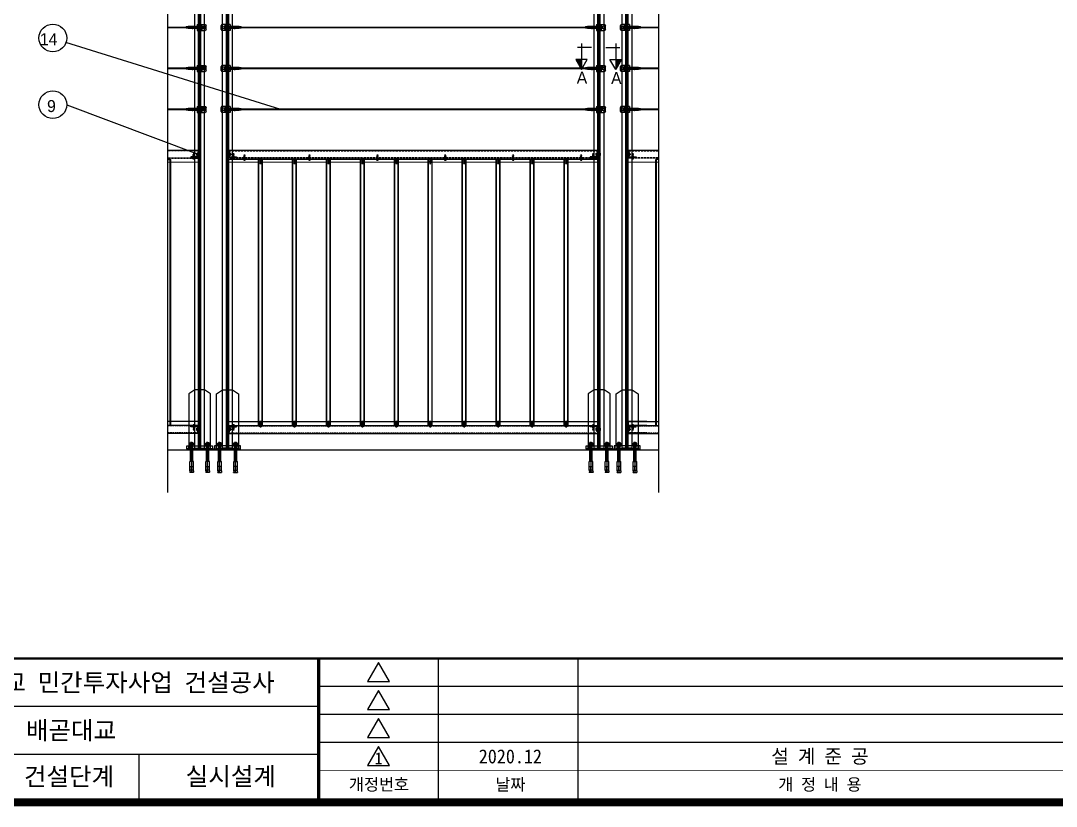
# Model space of a CAD drawing. Header units: millimetres. Extents: x 173610 to 224070, y -281283 to -269403.
# Drawn here: x 211858 to 217043, y -280903 to -276970 of the extents above; entities that cross this region are included whole.
import ezdxf
from ezdxf.enums import TextEntityAlignment as Align

# ---------------------------------------------------------------- set-up
doc = ezdxf.new("R2010")
doc.units = ezdxf.units.MM
doc.linetypes.add('CENTER', pattern=[50.8, 31.75, -6.35, 6.35, -6.35])
doc.linetypes.add('HIDDEN', pattern=[0.375, 0.25, -0.125])
for name, color, linetype in [('7', 7, 'Continuous'), ('_LEA', 2, 'Continuous'), ('A-DIM01', 1, 'Continuous'), ('CENTER', 1, 'CENTER'), ('CS-DIML', 1, 'Continuous'), ('CX-BORD', 3, 'Continuous'), ('CX-BORD-LIN1', 4, 'Continuous'), ('CX-BORD-LIN2', 3, 'Continuous'), ('CX-BORD-TEX1', 7, 'Continuous'), ('CX-BORD-TEX2', 6, 'Continuous'), ('CX-BORD-TEX3', 4, 'Continuous'), ('DIM', 1, 'Continuous'), ('TEXT', 3, 'Continuous'), ('TEXT02', 6, 'Continuous'), ('나사산', 1, 'Continuous'), ('은선', 2, 'HIDDEN'), ('중심선', 1, 'CENTER')]:
    doc.layers.add(name, color=color, linetype=linetype)
doc.styles.add('MLTMHTXT', font='Dotum_1.TTF')
doc.styles.add('TB_BTXT', font='H2GTRE_1.TTF')
doc.styles.add('TB_TEXT', font='')
doc.styles.add('돋움', font='Dotum_1.TTF')
doc.styles.get('TB_TEXT').set_extended_font_data('DotumChe')

# ---------------------------------------------------------------- blocks, each defined once
blk = doc.blocks.new('asdfasfd')
at = {"color": 2, "lineweight": 30}
for centre, radius, start, end in [((72768.5, -70222.3), 0.946, 351.8288, 188.1712), ((72771.2, -70223.4), 2.04, 28.0725, 151.9275), ((72774, -70222.3), 0.946, 351.8288, 188.1712)]:
    blk.add_arc(centre, radius, start, end, dxfattribs=at)
at = {"layer": '7', "color": 2, "lineweight": 30}
for p, q in [((72767, -70224.2), (72775.5, -70224.2)), ((72767, -70224.2), (72767, -70225)), ((72767, -70225), (72775.5, -70225)), ((72767.6, -70222.4), (72767.6, -70224.2)), ((72768.2, -70226.7), (72774.2, -70225.3)), ((72768.2, -70226.9), (72774.2, -70225.5)), ((72768.2, -70226.7), (72769.2, -70226.1)), ((72768.2, -70226.7), (72768.2, -70226.9)), ((72768.2, -70226.9), (72769.2, -70227.5)), ((72768.2, -70229.5), (72774.2, -70228.1)), ((72768.2, -70229.7), (72774.2, -70228.3)), ((72768.2, -70229.5), (72769.2, -70228.9)), ((72768.2, -70229.5), (72768.2, -70229.7)), ((72768.2, -70229.7), (72769.2, -70230.3)), ((72768.2, -70232.3), (72774.2, -70230.9)), ((72768.2, -70232.5), (72774.2, -70231.1)), ((72768.2, -70232.3), (72769.2, -70231.7)), ((72768.2, -70232.3), (72768.2, -70232.5)), ((72768.2, -70232.5), (72769.2, -70233.1)), ((72768.2, -70235.1), (72774.2, -70233.8)), ((72768.2, -70235.1), (72774.2, -70233.8)), ((72768.2, -70235.3), (72774.2, -70233.9)), ((72768.2, -70235.3), (72774.2, -70233.9)), ((72768.2, -70235.1), (72769.2, -70234.5)), ((72768.2, -70235.1), (72768.2, -70235.3)), ((72768.2, -70235.1), (72768.2, -70235.3)), ((72768.2, -70235.3), (72769.2, -70235.9)), ((72768.2, -70238), (72774.2, -70236.6)), ((72768.2, -70238.1), (72774.2, -70236.8)), ((72768.2, -70238), (72769.2, -70237.4)), ((72768.2, -70238), (72768.2, -70238.1)), ((72768.2, -70238.1), (72769.2, -70238.7)), ((72768.2, -70238.1), (72769.2, -70238.7)), ((72768.2, -70240.8), (72774.2, -70239.4)), ((72768.2, -70240.8), (72774.2, -70239.4)), ((72768.2, -70241), (72774.2, -70239.6)), ((72768.2, -70241), (72774.2, -70239.6)), ((72768.2, -70240.8), (72769.2, -70240.2)), ((72768.2, -70240.8), (72769.2, -70240.2)), ((72768.2, -70240.8), (72768.2, -70241)), ((72768.2, -70240.8), (72768.2, -70241)), ((72768.2, -70241), (72769.2, -70241.5)), ((72768.2, -70243.6), (72774.2, -70242.2)), ((72768.2, -70243.8), (72774.2, -70242.4)), ((72768.2, -70243.6), (72769.2, -70243)), ((72768.2, -70243.6), (72768.2, -70243.8)), ((72768.2, -70243.8), (72769.8, -70244.7)), ((72768.5, -70221.4), (72774, -70221.4)), ((72769.2, -70225), (72769.2, -70226.1)), ((72769.2, -70227.5), (72769.2, -70227.8)), ((72769.2, -70227.5), (72769.2, -70227.8)), ((72769.2, -70227.8), (72769.2, -70228.9)), ((72769.2, -70230.3), (72769.2, -70230.6)), ((72769.2, -70230.3), (72769.2, -70230.6)), ((72769.2, -70230.6), (72769.2, -70231.7)), ((72769.2, -70233.1), (72769.2, -70233.4)), ((72769.2, -70233.1), (72769.2, -70233.4)), ((72769.2, -70233.4), (72769.2, -70234.5)), ((72769.2, -70235.9), (72769.2, -70236.3)), ((72769.2, -70235.9), (72769.2, -70236.3)), ((72769.2, -70236.3), (72769.2, -70237.4)), ((72769.2, -70238.7), (72769.2, -70239.1)), ((72769.2, -70238.7), (72769.2, -70239.1)), ((72769.2, -70238.7), (72769.2, -70239.1)), ((72769.2, -70238.7), (72769.2, -70239.1)), ((72769.2, -70239.1), (72769.2, -70240.2)), ((72769.2, -70239.1), (72769.2, -70240.2)), ((72769.2, -70239.5), (72769.2, -70240.2)), ((72769.2, -70241.5), (72769.2, -70241.9)), ((72769.2, -70241.5), (72769.2, -70241.9)), ((72769.2, -70241.9), (72769.2, -70243)), ((72769.2, -70242.3), (72769.2, -70243)), ((72769.4, -70222.4), (72769.4, -70224.2)), ((72771.2, -70250.5), (72769.8, -70244.7)), ((72771.2, -70250.5), (72773.2, -70243.1)), ((72773, -70222.4), (72773, -70224.2)), ((72774.2, -70225.5), (72773.2, -70226.1)), ((72773.2, -70226.1), (72773.2, -70226.8)), ((72773.2, -70226.8), (72773.2, -70227.5)), ((72774.2, -70228.1), (72773.2, -70227.5)), ((72774.2, -70228.3), (72773.2, -70228.9)), ((72773.2, -70228.9), (72773.2, -70229.6)), ((72773.2, -70229.6), (72773.2, -70230.4)), ((72774.2, -70230.9), (72773.2, -70230.4)), ((72774.2, -70231.1), (72773.2, -70231.7)), ((72773.2, -70231.7), (72773.2, -70232.4)), ((72773.2, -70232.4), (72773.2, -70233.2)), ((72774.2, -70233.8), (72773.2, -70233.2)), ((72774.2, -70233.9), (72773.2, -70234.5)), ((72773.2, -70234.5), (72773.2, -70234.6)), ((72773.2, -70234.5), (72773.2, -70235.3)), ((72773.2, -70235.3), (72773.2, -70236)), ((72774.2, -70236.6), (72773.2, -70236)), ((72774.2, -70236.8), (72773.2, -70237.3)), ((72774.2, -70236.8), (72773.2, -70237.3)), ((72773.2, -70237.3), (72773.2, -70238.1)), ((72773.2, -70237.3), (72773.2, -70237.4)), ((72773.2, -70237.3), (72773.2, -70238.1)), ((72773.2, -70238.1), (72773.2, -70238.8)), ((72773.2, -70238.1), (72773.2, -70238.8)), ((72774.2, -70239.4), (72773.2, -70238.8)), ((72774.2, -70239.4), (72773.2, -70238.8)), ((72774.2, -70239.6), (72773.2, -70240.2)), ((72773.2, -70240.2), (72773.2, -70240.2)), ((72773.2, -70240.2), (72773.2, -70240.9)), ((72773.2, -70240.9), (72773.2, -70241.6)), ((72774.2, -70242.2), (72773.2, -70241.6)), ((72774.2, -70242.4), (72773.2, -70243)), ((72773.2, -70243), (72773.2, -70243.1)), ((72774.2, -70225.3), (72773.6, -70225)), ((72774.2, -70225.3), (72774.2, -70225.5)), ((72774.2, -70228.1), (72774.2, -70228.3)), ((72774.2, -70230.9), (72774.2, -70231.1)), ((72774.2, -70233.8), (72774.2, -70233.9)), ((72774.2, -70233.8), (72774.2, -70233.9)), ((72774.2, -70236.6), (72774.2, -70236.8)), ((72774.2, -70239.4), (72774.2, -70239.6)), ((72774.2, -70239.4), (72774.2, -70239.6)), ((72774.2, -70242.2), (72774.2, -70242.4)), ((72774.9, -70222.4), (72774.9, -70224.2)), ((72775.5, -70224.2), (72775.5, -70225))]:
    blk.add_line(p, q, dxfattribs=at)
at = {"layer": 'TEXT', "color": 1, "linetype": 'CENTER', "lineweight": 30}
for p, q in [((72771.2, -70218.9), (72771.2, -70250.5)), ((72771.2, -70220.2), (72771.2, -70250)), ((72771.2, -70220.2), (72771.2, -70250))]:
    blk.add_line(p, q, dxfattribs=at)
blk = doc.blocks.new('_SECTION_MARK2')
at = {"layer": '_LEA', "color": 0}
for p, q in [((-10, -2), (-10, 11)), ((-5, 0), (-12, 0))]:
    blk.add_line(p, q, dxfattribs=at)
blk.add_lwpolyline([(-10, 11), (-7.11, 6), (-12.89, 6)], close=True, dxfattribs=at)
blk.add_solid([(-12.89, 6), (-10, 11), (-10, 6)], dxfattribs=at)
blk = doc.blocks.new('_SECTION_MARK1')
at = {"layer": '_LEA', "color": 0}
for p, q in [((10, -2), (10, 11)), ((5, 0), (12, 0))]:
    blk.add_line(p, q, dxfattribs=at)
blk.add_lwpolyline([(10, 11), (7.11, 6), (12.89, 6)], close=True, dxfattribs=at)
blk.add_solid([(12.89, 6), (10, 11), (10, 6)], dxfattribs=at)
blk = doc.blocks.new('A$C1D90495C')
at = {"color": 2}
for p, q in [((20, 1340.5), (0, 1340.5)), ((0, 9), (0, 1340.5)), ((20, 9), (20, 1340.5)), ((0, 9), (20, 9))]:
    blk.add_line(p, q, dxfattribs=at)
at = {"color": 2, "linetype": 'HIDDEN'}
for p, q in [((1.5, 9), (1.5, 1340.5)), ((18.5, 9), (18.5, 1340.5))]:
    blk.add_line(p, q, dxfattribs=at)
blk.add_blockref('asdfasfd', (-72761.2, 71567.5))
at = {"xscale": -1, "rotation": 180}
blk.add_blockref('asdfasfd', (-72761.2, -70218.9), dxfattribs=at)
blk = doc.blocks.new('*U50')
at = {"color": 4}
blk.add_blockref('A$C1D90495C', (-10, -674.3), dxfattribs=at)
blk = doc.blocks.new('*U51')
at = {"color": 0, "linetype": 'ByBlock', "lineweight": -2}
for p in [(0, 0), (170, 0), (340, 0), (510, 0), (680, 0), (850, 0), (1020, 0), (1190, 0), (1360, 0), (1530, 0)]:
    blk.add_blockref('*U50', p, dxfattribs=at)
blk = doc.blocks.new('asdf')
at = {"color": 7}
blk.add_line((11476, 1986.7), (11508.5, 1986.7), dxfattribs=at)
blk = doc.blocks.new('M12X150')
at = {"lineweight": 30}
for p, q in [((2267.9, 7623.2), (2268.7, 7624)), ((2267.9, 7621), (2267.9, 7623.2)), ((2273.9, 7623.2), (2267.9, 7623.2)), ((2268.7, 7621), (2268.7, 7624)), ((2273.9, 7624), (2268.7, 7624)), ((2273.9, 7624), (2279.2, 7624)), ((2273.9, 7623.2), (2279.9, 7623.2)), ((2279.9, 7623.2), (2279.2, 7624)), ((2279.2, 7621), (2279.2, 7624)), ((2279.9, 7621), (2279.9, 7623.2)), ((2265.3, 7621), (2264.2, 7620.3)), ((2264.2, 7611.2), (2264.2, 7620.3)), ((2264.2, 7611.2), (2273.9, 7611.2)), ((2264.2, 7608.2), (2264.2, 7606.7)), ((2264.2, 7608.2), (2283.7, 7608.2)), ((2265.3, 7621), (2282.5, 7621)), ((2265.7, 7608.2), (2265.7, 7611.2)), ((2267.9, 7620.3), (2267.9, 7611.2)), ((2267.9, 7528.6), (2267.9, 7606.7)), ((2268.7, 7528.6), (2268.7, 7606.7)), ((2273.1, 7608.2), (2272, 7606.7)), ((2283.7, 7611.2), (2273.9, 7611.2)), ((2275.4, 7608.2), (2274.3, 7606.7)), ((2279.2, 7528.6), (2279.2, 7606.7)), ((2279.9, 7620.3), (2279.9, 7611.2)), ((2279.9, 7528.6), (2279.9, 7606.7)), ((2282.2, 7608.2), (2282.2, 7611.2)), ((2282.5, 7621), (2283.7, 7620.3)), ((2283.7, 7611.2), (2283.7, 7620.3)), ((2283.7, 7608.2), (2283.7, 7606.7)), ((2264.5, 7528.6), (2283.3, 7528.6)), ((2264.5, 7484.5), (2264.5, 7528.6)), ((2283.3, 7484.5), (2283.3, 7528.6)), ((2265.3, 7481.5), (2264.2, 7475.5)), ((2264.2, 7474), (2264.2, 7475.5)), ((2264.2, 7475.5), (2283.7, 7475.5)), ((2264.2, 7474), (2283.7, 7474)), ((2283.3, 7503.2), (2264.5, 7503.2)), ((2264.5, 7484.5), (2272.8, 7484.5)), ((2265.3, 7481.5), (2265.3, 7484.5)), ((2272.8, 7484.5), (2272.8, 7503.2)), ((2275, 7484.5), (2275, 7503.2)), ((2275, 7484.5), (2283.3, 7484.5)), ((2282.5, 7481.5), (2282.5, 7484.5)), ((2282.5, 7484.5), (2283.3, 7484.5)), ((2282.5, 7481.5), (2283.7, 7475.5)), ((2283.7, 7475.5), (2283.7, 7474))]:
    blk.add_line(p, q, dxfattribs=at)
for centre, radius, start, end in [((2266, 7618), 3.03, 51.7868, 128.2132), ((2273.9, 7593), 28, 77.6432, 102.3568), ((2281.8, 7618), 3.03, 51.7868, 128.2132)]:
    blk.add_arc(centre, radius, start, end, dxfattribs=at)
at = {"layer": 'CENTER', "lineweight": 30, "ltscale": 5}
blk.add_line((2273.9, 7474), (2273.9, 7626.5), dxfattribs=at)
at = {"layer": 'TEXT', "color": 7, "lineweight": 30, "xscale": 0.599999999999909, "yscale": 0.599999999999909, "zscale": 0.599999999999909}
blk.add_blockref('asdf', (-4621.4, 6414.7), dxfattribs=at)
blk = doc.blocks.new('FNBSFTGSDTGSDGSDR')
at = {"color": 5}
for p, q in [((-39176.1, 4615.6), (-39173.1, 4616.1)), ((-39176.1, 4614.6), (-39173.1, 4615.1)), ((-39176.1, 4613.6), (-39173.1, 4614.1)), ((-39176.1, 4612.6), (-39173.1, 4613.1))]:
    blk.add_line(p, q, dxfattribs=at)
blk.add_lwpolyline([(-39177.1, 4616.1), (-39176.1, 4615.6), (-39177.1, 4615.1), (-39176.1, 4614.6), (-39177.1, 4614.1), (-39176.1, 4613.6), (-39177.1, 4613.1), (-39176.1, 4612.6), (-39177.1, 4612.1), (-39173.1, 4612.1), (-39174.1, 4612.6), (-39173.1, 4613.1), (-39174.1, 4613.6), (-39173.1, 4614.1), (-39174.1, 4614.6), (-39173.1, 4615.1), (-39174.1, 4615.6), (-39173.1, 4616.1)], close=True, dxfattribs=at)
blk = doc.blocks.new('A$C387375F7')
at = {"color": 6, "linetype": 'ByBlock', "lineweight": 0}
for p, q in [((0.5, 12), (0, 11.5)), ((0, 11.5), (0, 9)), ((0, 9), (0, 0.7)), ((0, 0.7), (0.7, 0)), ((1, 11.5), (0.5, 12)), ((0.7, 0), (1.2, 0.5)), ((1.5, 12), (1, 11.5)), ((1.2, 0.5), (1.7, 0)), ((2, 11.5), (1.5, 12)), ((1.7, 0), (2.2, 0.5)), ((2.5, 12), (2, 11.5)), ((2.2, 0.5), (2.7, 0)), ((3, 11.5), (2.5, 12)), ((2.7, 0), (3.2, 0.5)), ((3.5, 12), (3, 11.5)), ((3.2, 0.5), (3.7, 0)), ((4, 11.5), (3.5, 12)), ((3.7, 0), (4.2, 0.5)), ((4.5, 12), (4, 11.5)), ((4.2, 0.5), (4.7, 0)), ((5, 11.5), (4.5, 12)), ((4.7, 0), (5.2, 0.5)), ((5.5, 12), (5, 11.5)), ((5.2, 0.5), (5.7, 0)), ((6, 11.5), (5.5, 12)), ((5.7, 0), (6.2, 0.5)), ((6.5, 12), (6, 11.5)), ((6.2, 0.5), (6.7, 0)), ((7, 11.5), (6.5, 12)), ((6.7, 0), (7.2, 0.5)), ((7.5, 12), (7, 11.5)), ((7.2, 0.5), (7.7, 0)), ((8, 11.5), (7.5, 12)), ((7.7, 0), (8.2, 0.5)), ((8.5, 12), (8, 11.5)), ((8.2, 0.5), (8.7, 0)), ((9, 11.5), (8.5, 12)), ((8.7, 0), (9.2, 0.5)), ((9.5, 12), (9, 11.5)), ((9.2, 0.5), (9.7, 0)), ((10, 11.5), (9.5, 12)), ((9.7, 0), (10.2, 0.5)), ((10.5, 12), (10, 11.5)), ((10.2, 0.5), (10.7, 0)), ((11, 11.5), (10.5, 12)), ((10.7, 0), (11.2, 0.5)), ((11.5, 12), (11, 11.5)), ((11.2, 0.5), (11.7, 0)), ((12, 11.5), (11.5, 12)), ((11.7, 0), (12.2, 0.5)), ((12.5, 12), (12, 11.5)), ((12.2, 0.5), (12.7, 0)), ((13, 11.5), (12.5, 12)), ((12.7, 0), (13.2, 0.5)), ((13.5, 12), (13, 11.5)), ((13.2, 0.5), (13.7, 0)), ((14, 11.5), (13.5, 12)), ((13.7, 0), (14.2, 0.5)), ((14.5, 12), (14, 11.5)), ((14.2, 0.5), (14.7, 0)), ((15, 11.5), (14.5, 12)), ((14.7, 0), (15.2, 0.5)), ((15.5, 12), (15, 11.5)), ((15.2, 0.5), (15.7, 0)), ((16, 11.5), (15.5, 12)), ((15.7, 0), (16.2, 0.5)), ((16.5, 12), (16, 11.5)), ((16.2, 0.5), (16.7, 0)), ((17, 11.5), (16.5, 12)), ((16.7, 0), (17.2, 0.5)), ((17.5, 12), (17, 11.5)), ((17.2, 0.5), (17.7, 0)), ((18, 11.5), (17.5, 12)), ((17.7, 0), (18.2, 0.5)), ((18.5, 12), (18, 11.5)), ((18.2, 0.5), (18.7, 0)), ((19, 11.5), (18.5, 12)), ((18.7, 0), (19.2, 0.5)), ((19.5, 12), (19, 11.5)), ((19.2, 0.5), (19.7, 0)), ((20, 11.5), (19.5, 12)), ((19.7, 0), (20.2, 0.5)), ((20.5, 12), (20, 11.5)), ((20.2, 0.5), (20.7, 0)), ((21, 11.5), (20.5, 12)), ((20.7, 0), (21.2, 0.5)), ((21.5, 12), (21, 11.5)), ((21.2, 0.5), (21.7, 0)), ((22, 11.5), (21.5, 12)), ((21.7, 0), (22.2, 0.5)), ((22.5, 12), (22, 11.5)), ((22.2, 0.5), (22.7, 0)), ((23, 11.5), (22.5, 12)), ((22.7, 0), (23.2, 0.5)), ((23.5, 12), (23, 11.5)), ((23.2, 0.5), (23.7, 0)), ((24, 11.5), (23.5, 12)), ((23.7, 0), (24.2, 0.5)), ((24.5, 12), (24, 11.5)), ((24.2, 0.5), (24.7, 0)), ((25, 11.5), (24.5, 12)), ((24.7, 0), (25.2, 0.5)), ((25.5, 12), (25, 11.5)), ((25.2, 0.5), (25.7, 0)), ((26, 11.5), (25.5, 12)), ((25.7, 0), (26.2, 0.5)), ((26.5, 12), (26, 11.5)), ((26.2, 0.5), (26.7, 0)), ((27, 11.5), (26.5, 12)), ((26.7, 0), (27.2, 0.5)), ((27.5, 12), (27, 11.5)), ((27.2, 0.5), (27.7, 0)), ((28, 11.5), (27.5, 12)), ((27.7, 0), (28.2, 0.5)), ((28.5, 12), (28, 11.5)), ((28.2, 0.5), (28.7, 0)), ((29, 11.5), (28.5, 12)), ((28.7, 0), (29.2, 0.5)), ((29.5, 12), (29, 11.5)), ((29.2, 0.5), (29.7, 0)), ((30, 11.5), (29.5, 12)), ((29.7, 0), (30.2, 0.5)), ((30.5, 12), (30, 11.5)), ((30.2, 0.5), (30.7, 0)), ((31, 11.5), (30.5, 12)), ((30.7, 0), (31.2, 0.5)), ((31.5, 12), (31, 11.5)), ((31.2, 0.5), (31.7, 0)), ((32, 11.5), (31.5, 12)), ((31.7, 0), (32.2, 0.5)), ((32.5, 12), (32, 11.5)), ((32.2, 0.5), (32.7, 0)), ((32.7, 0), (33.2, 0.5)), ((33.2, 0.5), (33.7, 0)), ((33.7, 0), (34.2, 0.5)), ((34.2, 0.5), (34.7, 0)), ((34.7, 0), (35.2, 0.5)), ((35.2, 0.5), (35.7, 0)), ((36.5, 12), (35.5, 11.5)), ((35.5, 11.5), (36.5, 11)), ((36.5, 11), (35.5, 10.5)), ((35.5, 10.5), (36.5, 10)), ((36.5, 10), (35.5, 9.5)), ((35.5, 9.5), (36.5, 9)), ((36.5, 9), (35.5, 8.5)), ((35.7, 0), (36.2, 0.5)), ((36.2, 0.5), (36.7, 0)), ((37, 11.5), (36.5, 12)), ((36.7, 0), (37.2, 0.5)), ((37.5, 12), (37, 11.5)), ((37.2, 0.5), (37.7, 0)), ((38, 11.5), (37.5, 12)), ((37.7, 0), (38.2, 0.5)), ((38.5, 12), (38, 11.5)), ((38.2, 0.5), (38.7, 0)), ((39, 11.5), (38.5, 12)), ((38.7, 0), (39.2, 0.5)), ((39.5, 12), (39, 11.5)), ((39.2, 0.5), (39.7, 0)), ((40, 11.5), (39.5, 12)), ((39.7, 0), (40.2, 0.5)), ((40.5, 12), (40, 11.5)), ((40.2, 0.5), (40.7, 0)), ((41, 11.5), (40.5, 12)), ((40.7, 0), (41.2, 0.5)), ((41.5, 12), (41, 11.5)), ((41.2, 0.5), (41.7, 0)), ((42, 11.5), (41.5, 12)), ((41.7, 0), (42.2, 0.5)), ((42.5, 12), (42, 11.5)), ((42.2, 0.5), (42.7, 0)), ((43, 11.5), (42.5, 12)), ((42.7, 0), (43.2, 0.5)), ((43.5, 12), (43, 11.5)), ((43.2, 0.5), (43.7, 0)), ((44, 11.5), (43.5, 12)), ((43.7, 0), (44.2, 0.5)), ((44.5, 12), (44, 11.5)), ((44.2, 0.5), (44.7, 0)), ((45, 11.5), (44.5, 12)), ((44.7, 0), (45.2, 0.5)), ((45.5, 12), (45, 11.5)), ((45.2, 0.5), (45.7, 0)), ((68, 12), (45.5, 12)), ((50.5, 3), (51.5, 3.5)), ((51.5, 2.5), (50.5, 3)), ((50.5, 2), (51.5, 2.5)), ((51.5, 1.5), (50.5, 2)), ((50.5, 1), (51.5, 1.5)), ((51.5, 0.5), (50.5, 1)), ((50.5, 0), (51.5, 0.5)), ((54.5, 3), (53.5, 3.5)), ((53.5, 2.5), (54.5, 3)), ((54.5, 2), (53.5, 2.5)), ((53.5, 1.5), (54.5, 2)), ((54.5, 1), (53.5, 1.5)), ((53.5, 0.5), (54.5, 1)), ((54.5, 0), (53.5, 0.5)), ((75, 0), (54.5, 0)), ((69, 11.5), (68, 12)), ((68, 11), (69, 11.5)), ((69, 10.5), (68, 11)), ((68, 10), (69, 10.5)), ((69, 9.5), (68, 10)), ((68, 9), (69, 9.5)), ((69, 8.5), (68, 9)), ((71, 11.5), (72, 12)), ((72, 11), (71, 11.5)), ((71, 10.5), (72, 11)), ((72, 10), (71, 10.5)), ((71, 9.5), (72, 10)), ((72, 9), (71, 9.5)), ((71, 8.5), (72, 9)), ((72, 12), (75, 12)), ((75, 12), (85, 10)), ((85, 2), (75, 0)), ((85, 10), (85, 2)), ((45.7, 0), (50.7, 0))]:
    blk.add_line(p, q, dxfattribs=at)
at = {"color": 6, "lineweight": 0}
for p, q in [((0, 11.5), (1.2, 0.5)), ((1, 11.5), (2.2, 0.5)), ((2, 11.5), (3.2, 0.5)), ((3, 11.5), (4.2, 0.5)), ((4, 11.5), (5.2, 0.5)), ((5, 11.5), (6.2, 0.5)), ((6, 11.5), (7.2, 0.5)), ((7, 11.5), (8.2, 0.5)), ((8, 11.5), (9.2, 0.5)), ((9, 11.5), (10.2, 0.5)), ((10, 11.5), (11.2, 0.5)), ((11, 11.5), (12.2, 0.5)), ((12, 11.5), (13.2, 0.5)), ((13, 11.5), (14.2, 0.5)), ((14, 11.5), (15.2, 0.5)), ((15, 11.5), (16.2, 0.5)), ((16, 11.5), (17.2, 0.5)), ((17, 11.5), (18.2, 0.5)), ((18, 11.5), (19.2, 0.5)), ((19, 11.5), (20.2, 0.5)), ((20, 11.5), (21.2, 0.5)), ((21, 11.5), (22.2, 0.5)), ((22, 11.5), (23.2, 0.5)), ((23, 11.5), (24.2, 0.5)), ((24, 11.5), (25.2, 0.5)), ((25, 11.5), (26.2, 0.5)), ((26, 11.5), (27.2, 0.5)), ((27, 11.5), (28.2, 0.5)), ((28, 11.5), (29.2, 0.5)), ((29, 11.5), (30.2, 0.5)), ((30, 11.5), (30.2, 9.7)), ((30.4, 7.5), (31.2, 0.5)), ((38, 11.5), (38.4, 7.5)), ((39, 11.5), (40.2, 0.5)), ((40, 11.5), (41.2, 0.5)), ((41, 11.5), (42.2, 0.5)), ((42, 11.5), (43.2, 0.5)), ((43, 11.5), (44.2, 0.5)), ((44, 11.5), (45.2, 0.5)), ((45, 11.5), (45, 2.5))]:
    blk.add_line(p, q, dxfattribs=at)
at = {"color": 6, "linetype": 'HIDDEN', "lineweight": 0}
for p, q in [((0, 9), (32.5, 9)), ((51.5, 3), (0, 3)), ((36.5, 9), (68, 9)), ((53.5, 3), (85, 3)), ((85, 9), (72, 9))]:
    blk.add_line(p, q, dxfattribs=at)
at = {"color": 5, "lineweight": 0}
for p, q in [((35.5, 11.5), (32.5, 11)), ((35.5, 10.5), (32.5, 10)), ((35.5, 9.5), (32.5, 9)), ((35.5, 8.5), (32.5, 8)), ((71, 11.5), (68, 11)), ((71, 10.5), (68, 10)), ((71, 9.5), (68, 9)), ((71, 8.5), (68, 8))]:
    blk.add_line(p, q, dxfattribs=at)
at = {"color": 1, "linetype": 'CENTER', "lineweight": 0}
for points in [[(31, 11.5, 0.36246), (31.1, 6.4, -0.244365), (31.2, 0.5, -30377.501672)], [(39, 11.5, 0.36246), (39.1, 6.4, -0.2444), (39.2, 0.5, -30377.501672)]]:
    blk.add_lwpolyline(points, format="xyb", dxfattribs=at)
at = {"color": 5, "lineweight": 0}
for points in [[(36.5, 8), (35.5, 8.5), (36.5, 9), (35.5, 9.5), (36.5, 10), (35.5, 10.5), (36.5, 11), (35.5, 11.5), (36.5, 12), (32.5, 12), (33.5, 11.5), (32.5, 11), (33.5, 10.5), (32.5, 10), (33.5, 9.5), (32.5, 9), (33.5, 8.5), (32.5, 8)], [(72, 8), (71, 8.5), (72, 9), (71, 9.5), (72, 10), (71, 10.5), (72, 11), (71, 11.5), (72, 12), (68, 12), (69, 11.5), (68, 11), (69, 10.5), (68, 10), (69, 9.5), (68, 9), (69, 8.5), (68, 8)]]:
    blk.add_lwpolyline(points, close=True, dxfattribs=at)
at = {"color": 0, "lineweight": 0, "extrusion": (0, 0, -1), "zscale": -1}
blk.add_blockref('FNBSFTGSDTGSDGSDR', (39122.6, -4612.1), dxfattribs=at)
blk = doc.blocks.new('A$C0F474D18')
at = {"color": 9, "linetype": 'ByBlock'}
for p, q in [((0, 0), (0, 30)), ((7, 30), (0, 30)), ((0, 20.5), (0.5, 21)), ((0, 9.5), (0.5, 9)), ((7, 0), (0, 0)), ((0.5, 21), (1, 20.5)), ((0.5, 9), (1, 9.5)), ((1, 20.5), (1.5, 21)), ((1, 9.5), (1.5, 9)), ((1.5, 21), (2, 20.5)), ((1.5, 9), (2, 9.5)), ((2, 20.5), (2.5, 21)), ((2, 9.5), (2.5, 9)), ((2.5, 21), (3, 20.5)), ((2.5, 9), (3, 9.5)), ((3, 20.5), (3.5, 21)), ((3, 9.5), (3.5, 9)), ((3.5, 21), (4, 20.5)), ((3.5, 9), (4, 9.5)), ((4, 20.5), (4.5, 21)), ((4, 9.5), (4.5, 9)), ((4.5, 21), (5, 20.5)), ((4.5, 9), (5, 9.5)), ((5, 20.5), (5.5, 21)), ((5, 9.5), (5.5, 9)), ((5.5, 21), (6, 20.5)), ((5.5, 9), (6, 9.5)), ((6, 20.5), (6.5, 21)), ((6, 9.5), (6.5, 9)), ((6.5, 21), (7, 20.5)), ((6.5, 9), (7, 9.5)), ((7, 30), (7, 0))]:
    blk.add_line(p, q, dxfattribs=at)
blk = doc.blocks.new('A$C66445375')
at = {"color": 9, "linetype": 'ByBlock'}
for p, q in [((0, 5), (0, 25)), ((3, 20.5), (8, 20.5)), ((3, 9.5), (3, 20.5)), ((3, 9.5), (8, 9.5)), ((20, 30), (5, 30)), ((20, 0), (5, 0)), ((8.5, 21), (8, 20.5)), ((8.5, 9), (8, 9.5)), ((9, 20.5), (8.5, 21)), ((9, 9.5), (8.5, 9)), ((9.5, 21), (9, 20.5)), ((9.5, 9), (9, 9.5)), ((10, 20.5), (9.5, 21)), ((10, 9.5), (9.5, 9)), ((10.5, 21), (10, 20.5)), ((10.5, 9), (10, 9.5)), ((11, 20.5), (10.5, 21)), ((11, 9.5), (10.5, 9)), ((11.5, 21), (11, 20.5)), ((11.5, 9), (11, 9.5)), ((12, 20.5), (11.5, 21)), ((12, 9.5), (11.5, 9)), ((12.5, 21), (12, 20.5)), ((12.5, 9), (12, 9.5)), ((13, 20.5), (12.5, 21)), ((13, 9.5), (12.5, 9)), ((13, 20.5), (13.5, 21)), ((13, 9.5), (13.5, 9)), ((13.5, 21), (14, 20.5)), ((13.5, 9), (14, 9.5)), ((14, 20.5), (14.5, 21)), ((14, 9.5), (14.5, 9)), ((14.5, 21), (15, 20.5)), ((14.5, 9), (15, 9.5)), ((15, 20.5), (15.5, 21)), ((15, 9.5), (15.5, 9)), ((15.5, 21), (16, 20.5)), ((15.5, 9), (16, 9.5)), ((16, 20.5), (16.5, 21)), ((16, 9.5), (16.5, 9)), ((16.5, 21), (17, 20.5)), ((16.5, 9), (17, 9.5)), ((17, 20.5), (17.5, 21)), ((17, 9.5), (17.5, 9)), ((17.5, 21), (18, 20.5)), ((17.5, 9), (18, 9.5)), ((18, 20.5), (18.5, 21)), ((18, 9.5), (18.5, 9)), ((18.5, 21), (19, 20.5)), ((18.5, 9), (19, 9.5)), ((19, 20.5), (19.5, 21)), ((19, 9.5), (19.5, 9)), ((19.5, 21), (20, 20.5)), ((19.5, 9), (20, 9.5)), ((20, 0), (20, 30))]:
    blk.add_line(p, q, dxfattribs=at)
for centre, start, end in [((5, 25), 90, 180), ((5, 5), 180, 270)]:
    blk.add_arc(centre, 5, start, end, dxfattribs=at)
blk = doc.blocks.new('A$C356F6526')
at = {"color": 4}
blk.add_blockref('A$C66445375', (0, 0), dxfattribs=at)
at = {"layer": 'A-DIM01', "color": 8, "ltscale": 0.1}
for name, p in [('A$C387375F7', (15, 9)), ('A$C0F474D18', (20, 0)), ('A$C0F474D18', (37, 0))]:
    blk.add_blockref(name, p, dxfattribs=at)
blk = doc.blocks.new('A$C2EE90CAE')
at = {"color": 1, "linetype": 'ByBlock', "lineweight": 0}
blk.add_line((16.5, 15), (1907.5, 15), dxfattribs=at)
at = {"color": 4, "linetype": 'ByBlock', "lineweight": 0}
blk.add_lwpolyline([(1907.5, 13), (16.5, 13), (16.5, 17), (1907.5, 17)], close=True, dxfattribs=at)
at = {"color": 4}
blk.add_blockref('A$C356F6526', (0, 0), dxfattribs=at)
at = {"color": 4, "xscale": -1}
blk.add_blockref('A$C356F6526', (1924, 0), dxfattribs=at)
at = {"layer": 'A-DIM01', "color": 8, "ltscale": 0.1}
for name, p in [('A$C387375F7', (15, 9)), ('A$C0F474D18', (20, 0))]:
    blk.add_blockref(name, p, dxfattribs=at)
blk = doc.blocks.new('A$C29D42A7D')
at = {"color": 7, "linetype": 'HIDDEN', "ltscale": 0.3}
for p, q in [((10, 0), (10, 15)), ((40, 0), (40, 15)), ((90, 0), (90, 15)), ((120, 0), (120, 15))]:
    blk.add_line(p, q, dxfattribs=at)
at = {"color": 7}
blk.add_lwpolyline([(0, 15), (130, 15), (130, 0), (0, 0)], close=True, dxfattribs=at)
blk = doc.blocks.new('A$C483404ED')
for p, q in [((31, 2492), (19, 2492)), ((19, 2435.8), (19, 2492)), ((20, 2491.3), (19, 2491.3)), ((20, 2435.8), (20, 2491.3)), ((30, 2435.8), (30, 2491.3)), ((31, 2491.3), (30, 2491.3)), ((31, 2435.8), (31, 2492)), ((0, 0), (0, 2435.8)), ((20, 2435.8), (0, 2435.8)), ((50, 2429.1), (0, 2429.1)), ((50, 2435.8), (30, 2435.8)), ((50, 0), (50, 2435.8)), ((50, 0), (0, 0))]:
    blk.add_line(p, q)
at = {"linetype": 'HIDDEN'}
for p, q in [((19, 0), (19, 2435.8)), ((20, 0), (20, 2435.8)), ((30, 0), (30, 2435.8)), ((31, 0), (31, 2435.8))]:
    blk.add_line(p, q, dxfattribs=at)
blk = doc.blocks.new('A$C464C795C')
for p, q in [((0, 0), (0, 8.5)), ((0, 8.5), (1.3, 8.5)), ((1.3, 5.1), (0, 3.8)), ((1.3, 4.7), (0, 3.4)), ((1.3, 8.5), (1.3, 0)), ((1.3, 0), (0, 0))]:
    blk.add_line(p, q)
at = {"layer": '은선'}
for p, q in [((1.3, 6.8), (0, 6.8)), ((1.3, 1.7), (0, 1.7))]:
    blk.add_line(p, q, dxfattribs=at)
blk = doc.blocks.new('A$C47B37F7C')
for p, q in [((0, 8.6), (0.4, 9.2)), ((0, 0.6), (0, 8.6)), ((0.4, 0), (0, 0.6)), ((3.6, 9.2), (0.4, 9.2)), ((3.6, 6.9), (0.4, 6.9)), ((3.6, 2.3), (0.4, 2.3)), ((4, 8.6), (3.6, 9.2)), ((3.6, 0), (4, 0.6)), ((4, 0.6), (4, 8.6)), ((3.6, 0), (0.4, 0))]:
    blk.add_line(p, q)
for centre, radius, start, end in [((2, 8.1), 2.04, 145.591, 214.409), ((8, 4.6), 8, 162.8014, 179.5998), ((8, 4.7), 8, 180.4002, 197.1986), ((2, 1.2), 2.04, 145.591, 214.409), ((2, 8.1), 2.04, 325.591, 34.409), ((-4, 4.6), 8, 0.4002, 17.1986), ((-4, 4.7), 8, 342.8014, 359.5998), ((2, 1.2), 2.04, 325.591, 34.409)]:
    blk.add_arc(centre, radius, start, end)
blk = doc.blocks.new('A$C48B11D0F')
for name, p in [('A$C464C795C', (0, 0.4)), ('A$C47B37F7C', (1.3, 0))]:
    blk.add_blockref(name, p)
blk = doc.blocks.new('A$C4495370E')
for p, q in [((0, 12), (0, 0)), ((0, 12), (0.4, 12)), ((0, 0), (0.4, 0)), ((3.4, 9), (0.4, 12)), ((0.4, 12), (0.4, 0)), ((3.4, 3), (0.4, 0)), ((3.4, 9), (19.9, 9)), ((3.4, 3), (3.4, 9)), ((19.9, 3), (3.4, 3)), ((4.5, 9), (4.5, 3)), ((19.9, 9), (19.9, 3))]:
    blk.add_line(p, q)
blk.add_lwpolyline([(0, 5.5), (0.5, 5.5, 1), (0.5, 6.5), (0, 6.5)], format="xyb")
blk.add_lwpolyline([(19.9, 9), (20.4, 8.5), (20.4, 3.5), (19.9, 3)])
at = {"layer": '나사산'}
for p, q in [((4.5, 8.5), (3.6, 9)), ((4.5, 3.5), (3.6, 3)), ((20.4, 8.5), (4.5, 8.5)), ((20.4, 3.5), (4.5, 3.5))]:
    blk.add_line(p, q, dxfattribs=at)
at = {"layer": '중심선', "linetype": 'CENTER', "ltscale": 0.1}
blk.add_line((0, 6), (20.4, 6), dxfattribs=at)
blk = doc.blocks.new('A$C026F24C1')
at = {"color": 4, "xscale": -1}
blk.add_blockref('A$C4495370E', (20.4, 0), dxfattribs=at)
at = {"xscale": -1.2, "yscale": 1.2, "zscale": 1.2}
blk.add_blockref('A$C48B11D0F', (7.4, 0.5), dxfattribs=at)
blk = doc.blocks.new('CXBLKA1')
at = {"layer": 'CX-BORD-LIN1', "const_width": 2}
blk.add_lwpolyline([(821, 20), (25, 20), (25, 574), (821, 574)], close=True, dxfattribs=at)
at = {"layer": 'CX-BORD-LIN1'}
for points, const_width in [([(821, 56), (25, 56)], 0.6), ([(305, 20), (305, 56)], 0.8)]:
    blk.add_lwpolyline(points, dxfattribs=dict(at, const_width=const_width))
at = {"layer": 'CX-BORD-LIN2'}
for p, q in [((335, 20), (335, 56)), ((370, 20), (370, 56))]:
    blk.add_line(p, q, dxfattribs=at)
for points in [[(320, 55), (317.26, 50.25), (322.74, 50.25)], [(320, 48), (317.26, 43.25), (322.74, 43.25)], [(320, 41), (317.26, 36.25), (322.74, 36.25)], [(320, 34), (317.26, 29.25), (322.74, 29.25)]]:
    blk.add_lwpolyline(points, close=True, dxfattribs=at)
for points in [[(611, 49), (305, 49)], [(611, 42), (305, 42)], [(611, 35), (305, 35)]]:
    blk.add_lwpolyline(points, dxfattribs=at)
for points, const_width in [([(305, 44), (145, 44)], 0.3), ([(305, 32), (145, 32)], 0.3), ([(260, 20), (260, 32)], 0.3), ([(611, 28), (305, 28)], 0.2)]:
    blk.add_lwpolyline(points, dxfattribs=dict(at, const_width=const_width))
at = {"layer": 'CX-BORD-TEX1', "style": 'TB_BTXT'}
blk.add_attdef('UD_TITLE', text='', height=10, dxfattribs=at).set_placement((423, 553), align=Align.MIDDLE_CENTER)
at = {"layer": 'CX-BORD-TEX1', "style": 'MLTMHTXT', "width": 0.8, "flags": 4}
blk.add_attdef('EI_NAME', (69.69, 43.65), '', height=6, dxfattribs=at)
at = {"layer": 'CX-BORD-TEX1', "style": 'TB_BTXT', "flags": 4}
blk.add_attdef('CI_NAME', text='', height=5, dxfattribs=at).set_placement((85, 28), align=Align.MIDDLE_CENTER)
at = {"layer": 'CX-BORD-TEX2', "style": 'TB_BTXT'}
blk.add_attdef('PI_CNAME', text='', height=5, dxfattribs=at).set_placement((40, 552), align=Align.BOTTOM_LEFT)
blk.add_attdef('UD_SUBTITLE', text='', height=7, dxfattribs=at).set_placement((423, 538), align=Align.MIDDLE_CENTER)
at = {"layer": 'CX-BORD-TEX3', "style": 'TB_TEXT'}
for s, height, p in [('건설단계', 4.5, (242.5, 26.5)), ('개정번호', 3, (320.1, 24.5)), ('날짜', 3, (353, 24.5)), ('개 정 내 용', 3, (430.5, 24.5))]:
    blk.add_text(s, height=height, dxfattribs=at).set_placement(p, align=Align.MIDDLE)
at = {"layer": 'CX-BORD-TEX3', "style": 'TB_BTXT'}
blk.add_attdef('UD_CDNAME', text='', height=4, dxfattribs=at).set_placement((42, 544), align=Align.BOTTOM_LEFT)
at = {"layer": 'CX-BORD-TEX3', "style": 'TB_TEXT'}
for tag, height, p in [('PI_TITLE', 4.5, (243, 50)), ('DC_RNUM4', 3, (320, 52)), ('DC_RDATE4', 3.5, (353, 52.5)), ('DC_RAPP4', 3.5, (510, 52.5)), ('DC_RCHK4', 3.5, (550, 52.5)), ('DC_RDGN4', 3.5, (590, 52.5)), ('UD_CDIST', 4.5, (676, 50)), ('DC_RDATE3', 3.5, (353, 45.4)), ('DC_RAPP3', 3.5, (510, 45.4)), ('DC_RCHK3', 3.5, (550, 45.4)), ('DC_RDGN3', 3.5, (590, 45.4)), ('FI_NAME', 4.5, (781, 44.87)), ('DC_RNUM3', 3, (320, 45)), ('PI_CDNAME', 4.5, (243, 38)), ('DC_RNUM2', 3, (320, 38)), ('DC_RDATE2', 3.5, (353, 38.5)), ('DC_RAPP2', 3.5, (510, 38.5)), ('DC_RCHK2', 3.5, (550, 38.5)), ('DC_RDGN2', 3.5, (590, 38.5)), ('DA_HSCALE', 4.5, (658.5, 38)), ('DA_VSCALE', 4.5, (693, 38)), ('DI_TITLE', 4.5, (781, 37.87)), ('DC_RNUM1', 3, (320, 31)), ('DC_RDATE1', 3.5, (353, 31.5)), ('DC_RAPP1', 3.5, (510, 31.5)), ('DC_RCHK1', 3.5, (550, 31.5)), ('DC_RDGN1', 3.5, (590, 31.5)), ('DI_SUBTITLE', 3.5, (781, 30.87)), ('PA_CCLASS', 4.5, (204, 26.5)), ('PI_STAGE', 4.5, (283, 26.5)), ('DI_DRWNO', 4.5, (676, 26.5))]:
    blk.add_attdef(tag, text='', height=height, dxfattribs=at).set_placement(p, align=Align.MIDDLE_CENTER)
for tag, p in [('DC_RDES4', (377, 52.5)), ('DC_RDES3', (377, 45.4)), ('DC_RDES2', (377, 38.5)), ('DC_RDES1', (377, 31.5))]:
    blk.add_attdef(tag, text='', height=3.5, dxfattribs=at).set_placement(p, align=Align.MIDDLE_LEFT)
at = {"layer": 'CX-BORD-TEX3', "style": 'TB_TEXT', "flags": 1}
for tag, p in [('PI_ID', (24, 16)), ('PI_CCODE', (31, 16)), ('PA_DSDATE', (47, 16)), ('PA_DEDATE', (64, 16)), ('PA_CSDATE', (81, 16)), ('PA_CEDATE', (98, 16)), ('PA_CFDATE', (114, 16)), ('EI_ENAME', (132, 16)), ('EI_DEPT', (146, 16)), ('EI_PERSON', (158, 16)), ('EI_EMAIL', (174, 16)), ('CI_CATEG', (189, 16)), ('CI_ROLE', (204, 16)), ('CI_ONAME', (216, 16)), ('CI_ADDR', (232, 16)), ('CI_TEL', (246, 16)), ('CI_FAX', (257, 16)), ('CI_HPADDR', (270, 16)), ('CI_CODE', (287, 16)), ('CI_DEPT', (300, 16)), ('CI_PERSON', (312, 16)), ('CI_EMAIL', (329, 16)), ('CI_PROLE', (342, 16)), ('DI_MANCODE', (357, 16)), ('DI_CATEG', (377, 16)), ('DI_LDATE', (392, 16)), ('DI_PCLASS', (407, 16)), ('DI_MMCLASS', (424, 16)), ('DI_MSCLASS', (443, 16)), ('DI_ECLASS', (462, 16)), ('DI_FNAME', (478, 16)), ('DC_ONAME', (493, 16)), ('DC_NNAME', (510, 16)), ('FI_CODE', (529, 16)), ('FI_CLASS', (545, 16)), ('FI_ICODE1', (563, 16)), ('FI_ICODE2', (581, 16)), ('------------', (597, 16))]:
    blk.add_attdef(tag, p, '', height=2, dxfattribs=at)

msp = doc.modelspace()

# ---------------------------------------------------------------- linework, layer by layer
at = {"color": 1}
for p, q in [((212593.745, -279332.4212), (212593.745, -276618.46)), ((212753.7451, -279106.46), (212753.7451, -276618.46)), ((212893.745, -279106.46), (212893.745, -276618.46)), ((214753.745, -279106.46), (214753.745, -276618.46)), ((214893.745, -279106.46), (214893.745, -276618.46)), ((215053.745, -279332.4212), (215053.745, -276618.46))]:
    msp.add_line(p, q, dxfattribs=at)
at = {"color": 1, "linetype": 'ByBlock', "lineweight": 0}
for p, q in [((212769.245, -277003.46), (212593.745, -277003.46)), ((214878.245, -277003.46), (215053.745, -277003.46)), ((212769.245, -277208.46), (212593.745, -277208.46)), ((214878.245, -277208.46), (215053.745, -277208.46)), ((212769.245, -277413.46), (212593.745, -277413.46)), ((214878.245, -277413.46), (215053.745, -277413.46))]:
    msp.add_line(p, q, dxfattribs=at)
at = {"color": 6, "linetype": 'HIDDEN', "ltscale": 5}
for p, q in [((212748.7453, -277621.46), (212593.745, -277621.46)), ((212897.745, -277621.46), (214748.745, -277621.46)), ((214898.7448, -277621.46), (215053.745, -277621.46)), ((212593.745, -277655.46), (212748.7453, -277655.46)), ((212593.745, -277658.46), (212748.7453, -277658.46)), ((214748.745, -277655.46), (212897.745, -277655.46)), ((214748.745, -277658.46), (212897.745, -277658.46)), ((215053.745, -277655.46), (214898.7448, -277655.46)), ((215053.745, -277658.46), (214898.7448, -277658.46))]:
    msp.add_line(p, q, dxfattribs=at)
at = {"color": 5}
for p, q in [((212593.745, -277664.46), (212608.745, -277664.46)), ((212608.745, -278995.96), (212608.745, -277664.46)), ((215038.745, -278995.96), (215038.745, -277664.46)), ((215053.745, -277664.46), (215038.745, -277664.46)), ((212608.745, -278995.96), (212593.745, -278995.96))]:
    msp.add_line(p, q, dxfattribs=at)
at = {"color": 5, "linetype": 'HIDDEN', "ltscale": 10}
for p, q in [((212606.345, -278995.96), (212606.345, -277664.46)), ((215041.145, -278995.96), (215041.145, -277664.46))]:
    msp.add_line(p, q, dxfattribs=at)
for p, q in [((212897.745, -277662.46), (212897.745, -277664.46)), ((212593.745, -279118.46), (215053.745, -279118.46))]:
    msp.add_line(p, q)
at = {"color": 4}
for p, q in [((212748.745, -278975.96), (212593.745, -278975.96)), ((212748.745, -278975.96), (212748.745, -279035.96)), ((212898.745, -278975.96), (214748.745, -278975.96)), ((212898.745, -278975.96), (212898.745, -279035.96)), ((214748.745, -278975.96), (214748.745, -279035.96)), ((214993.745, -278975.96), (214898.745, -278975.96)), ((214898.745, -278975.96), (214898.745, -279035.96)), ((214898.745, -278975.96), (215053.745, -278975.96)), ((212748.745, -278995.96), (212593.745, -278995.96)), ((212748.745, -279035.96), (212593.745, -279035.96)), ((212898.745, -278995.96), (214748.745, -278995.96)), ((212898.745, -279035.96), (214748.745, -279035.96)), ((214993.745, -278995.96), (214898.745, -278995.96)), ((214898.745, -278995.96), (215053.745, -278995.96)), ((214993.745, -279035.96), (214898.745, -279035.96)), ((214898.745, -279035.96), (215053.745, -279035.96))]:
    msp.add_line(p, q, dxfattribs=at)
at = {"color": 4, "linetype": 'HIDDEN', "ltscale": 30}
for p, q in [((212748.745, -278998.96), (212593.745, -278998.96)), ((212748.745, -279032.96), (212593.745, -279032.96)), ((212898.745, -278998.96), (214748.745, -278998.96)), ((212898.745, -279032.96), (214748.745, -279032.96)), ((214993.745, -278998.96), (214898.745, -278998.96)), ((214898.745, -278998.96), (215053.745, -278998.96)), ((214993.745, -279032.96), (214898.745, -279032.96)), ((214898.745, -279032.96), (215053.745, -279032.96))]:
    msp.add_line(p, q, dxfattribs=at)
at = {"color": 4, "linetype": 'ByBlock', "lineweight": 0}
for points in [[(212593.745, -277005.46), (212769.245, -277005.46), (212769.245, -277001.46), (212593.745, -277001.46)], [(215053.745, -277005.46), (214878.245, -277005.46), (214878.245, -277001.46), (215053.745, -277001.46)], [(212593.745, -277210.46), (212769.245, -277210.46), (212769.245, -277206.46), (212593.745, -277206.46)], [(215053.745, -277210.46), (214878.245, -277210.46), (214878.245, -277206.46), (215053.745, -277206.46)], [(212593.745, -277415.46), (212769.245, -277415.46), (212769.245, -277411.46), (212593.745, -277411.46)], [(215053.745, -277415.46), (214878.245, -277415.46), (214878.245, -277411.46), (215053.745, -277411.46)]]:
    msp.add_lwpolyline(points, dxfattribs=at)
at = {"color": 94}
for points in [[(212748.7453, -277655.46), (212748.7453, -277625.46), (212744.7453, -277625.46), (212744.7453, -277651.46), (212708.7453, -277651.46), (212708.7453, -277655.46)], [(212897.745, -277655.46), (212897.745, -277625.46), (212901.745, -277625.46), (212901.745, -277651.46), (212937.745, -277651.46), (212937.745, -277655.46)], [(214748.745, -277655.46), (214748.745, -277625.46), (214744.745, -277625.46), (214744.745, -277651.46), (214708.745, -277651.46), (214708.745, -277655.46)], [(214898.7448, -277655.46), (214898.7448, -277625.46), (214902.7448, -277625.46), (214902.7448, -277651.46), (214938.7448, -277651.46), (214938.7448, -277655.46)], [(212748.745, -278998.96), (212748.745, -279028.96), (212744.745, -279028.96), (212744.745, -279002.96), (212708.745, -279002.96), (212708.745, -278998.96)], [(212898.745, -278998.96), (212898.745, -279028.96), (212902.745, -279028.96), (212902.745, -279002.96), (212938.745, -279002.96), (212938.745, -278998.96)], [(214748.745, -278998.96), (214748.745, -279028.96), (214744.745, -279028.96), (214744.745, -279002.96), (214708.745, -279002.96), (214708.745, -278998.96)], [(214898.745, -278998.96), (214898.745, -279028.96), (214902.745, -279028.96), (214902.745, -279002.96), (214938.745, -279002.96), (214938.745, -278998.96)]]:
    msp.add_lwpolyline(points, close=True, dxfattribs=at)
msp.add_lwpolyline([(212897.745, -277662.46), (214748.745, -277662.46), (214748.745, -277664.46), (212897.745, -277664.46)], close=True)
at = {"layer": 'A-DIM01', "color": 3, "ltscale": 0.1}
for points in [[(212808.7452, -279113.46), (212808.7452, -278838.46), (212778.7452, -278818.46), (212728.745, -278818.46), (212698.745, -278838.46), (212698.745, -279113.46)], [(212838.7449, -279113.46), (212838.7449, -278838.46), (212868.7449, -278818.46), (212918.7451, -278818.46), (212948.7451, -278838.46), (212948.7451, -279113.46)], [(214808.7452, -279113.46), (214808.7452, -278838.46), (214778.7452, -278818.46), (214728.7449, -278818.46), (214698.7449, -278838.46), (214698.7449, -279113.46)], [(214838.7449, -279113.46), (214838.7449, -278838.46), (214868.7449, -278818.46), (214918.7451, -278818.46), (214948.7451, -278838.46), (214948.7451, -279113.46)]]:
    msp.add_lwpolyline(points, close=True, dxfattribs=at)
at = {"layer": 'CS-DIML'}
for p, q in [((213159.5214, -277413.46), (212084.2344, -277079.1423)), ((212088.0762, -277390.0939), (212741.1464, -277636.8081))]:
    msp.add_line(p, q, dxfattribs=at)
for centre in [(212018.4957, -277056.3417), (212018.4957, -277390.0939)]:
    msp.add_circle(centre, 69.5805, dxfattribs=at)
at = {"layer": 'CX-BORD-LIN1', "color": 1, "lineweight": 0}
for points in [[(212688.745, -279113.46), (212958.745, -279113.46), (212958.745, -279118.46), (212688.745, -279118.46)], [(214958.745, -279113.46), (214688.745, -279113.46), (214688.745, -279118.46), (214958.745, -279118.46)]]:
    msp.add_lwpolyline(points, close=True, dxfattribs=at)
at = {"layer": 'DIM', "color": 6, "linetype": 'Continuous', "lineweight": 13}
for p, q in [((212748.7453, -277618.46), (212593.745, -277618.46)), ((212748.7453, -277618.46), (212748.7453, -277678.46)), ((212897.745, -277618.46), (214748.745, -277618.46)), ((212897.745, -277618.46), (212897.745, -277678.46)), ((214748.745, -277618.46), (214748.745, -277678.46)), ((214898.7448, -277618.46), (215053.745, -277618.46)), ((214898.7448, -277618.46), (214898.7448, -277678.46)), ((212748.7453, -277678.46), (212593.745, -277678.46)), ((212897.745, -277678.46), (214748.745, -277678.46)), ((214898.7448, -277678.46), (215053.745, -277678.46))]:
    msp.add_line(p, q, dxfattribs=at)

# ---------------------------------------------------------------- block references
at = {"color": 3, "xscale": -1}
for name, p in [('A$C483404ED', (212778.7451, -279110.46)), ('A$C483404ED', (214778.745, -279110.46)), ('A$C026F24C1', (212909.1445, -277644.4598)), ('A$C026F24C1', (214909.1445, -277644.4598)), ('A$C026F24C1', (212909.1445, -279021.9598)), ('A$C026F24C1', (214909.1445, -279021.9598)), ('A$C29D42A7D', (212958.745, -279113.46)), ('A$C29D42A7D', (214958.745, -279113.46))]:
    msp.add_blockref(name, p, dxfattribs=at)
at = {"color": 3}
for name, p in [('A$C483404ED', (212868.7451, -279110.46)), ('A$C483404ED', (214868.745, -279110.46)), ('A$C026F24C1', (212738.3456, -277644.4598)), ('A$C026F24C1', (214738.3456, -277644.4598)), ('A$C026F24C1', (212738.3456, -279021.9598)), ('A$C026F24C1', (214738.3456, -279021.9598)), ('A$C29D42A7D', (212688.745, -279113.46)), ('A$C29D42A7D', (214688.745, -279113.46))]:
    msp.add_blockref(name, p, dxfattribs=at)
at = {"color": 4, "extrusion": (0, 0, -1), "zscale": -1}
for p in [(-212785.7455, -277018.4602), (-212785.7455, -277223.4602), (-212785.7455, -277428.4602)]:
    msp.add_blockref('A$C356F6526', p, dxfattribs=at)
at = {"color": 4}
for name, p in [('A$C2EE90CAE', (212861.7446, -277018.4602)), ('A$C2EE90CAE', (212861.7446, -277223.4602)), ('A$C2EE90CAE', (212861.7446, -277428.4602)), ('*U51', (213058.745, -278330.71))]:
    msp.add_blockref(name, p, dxfattribs=at)
at = {"color": 4, "extrusion": (0, 0, -1), "xscale": -1, "zscale": -1}
for p in [(-214861.7446, -277018.4602), (-214861.7446, -277223.4602), (-214861.7446, -277428.4602)]:
    msp.add_blockref('A$C356F6526', p, dxfattribs=at)
at = {"xscale": 10, "yscale": 10, "zscale": 10, "rotation": 180}
msp.add_blockref('_SECTION_MARK2', (214737.1161, -277104.1871), dxfattribs=at)
at = {"rotation": 180}
for p in [(285494.97, -347883.4128), (285749.9697, -347889.4128), (286074.9697, -347889.4128), (286414.9697, -347889.4128), (286754.9697, -347889.4128), (287094.9697, -347889.4128), (287434.9697, -347889.4128), (287494.9698, -347883.4128)]:
    msp.add_blockref('asdfasfd', p, dxfattribs=at)
at = {"xscale": -1, "rotation": 180}
for p in [(140151.5203, -347883.4128), (142151.5203, -347883.4128)]:
    msp.add_blockref('asdfasfd', p, dxfattribs=at)
at = {"xscale": -1}
for name, p in [('asdfasfd', (285495.9697, -208771.0072)), ('asdfasfd', (287495.9697, -208771.0072)), ('M12X150', (214987.6672, -286705.2084)), ('M12X150', (215067.6672, -286705.2084)), ('M12X150', (216987.6672, -286705.2084)), ('M12X150', (217067.6672, -286705.2084))]:
    msp.add_blockref(name, p, dxfattribs=at)
for name, p in [('asdfasfd', (140151.5203, -208771.0072)), ('asdfasfd', (142151.5203, -208771.0072)), ('asdfasfd', (142151.5203, -208771.0072)), ('M12X150', (210579.8228, -286705.2084)), ('M12X150', (210659.8228, -286705.2084)), ('M12X150', (212579.8228, -286705.2084)), ('M12X150', (212659.8228, -286705.2084))]:
    msp.add_blockref(name, p)
at = {"layer": 'A-DIM01', "color": 8, "ltscale": 0.1, "extrusion": (0, 0, -1), "zscale": -1}
for name, p in [('A$C387375F7', (-212770.745, -277009.4649)), ('A$C0F474D18', (-212765.7449, -277018.46)), ('A$C387375F7', (-212770.745, -277214.4649)), ('A$C0F474D18', (-212765.7449, -277223.46)), ('A$C387375F7', (-212770.745, -277419.4649)), ('A$C0F474D18', (-212765.7449, -277428.46))]:
    msp.add_blockref(name, p, dxfattribs=at)
at = {"layer": 'A-DIM01', "color": 8, "ltscale": 0.1, "extrusion": (0, 0, -1), "xscale": -1, "zscale": -1}
for p in [(-214876.745, -277009.4649), (-214876.745, -277214.4649), (-214876.745, -277419.4649)]:
    msp.add_blockref('A$C387375F7', p, dxfattribs=at)
at = {"layer": 'CX-BORD'}
ref = msp.add_blockref('CXBLKA1', (207249.6593, -281283.0251), dxfattribs=dict(at, xscale=20, yscale=20, zscale=20))
ref.add_attrib('PI_TITLE', '(가칭)배곧대교 민간투자사업 건설공사', dxfattribs={"layer": 'CX-BORD-TEX3', "height": 90, "style": 'TB_TEXT'}).set_placement((212109.6593, -280283.0251), align=Align.MIDDLE_CENTER)
ref.add_attrib('PI_CDNAME', '배곧대교', dxfattribs={"layer": 'CX-BORD-TEX3', "height": 90, "style": 'TB_TEXT'}).set_placement((212109.6593, -280523.0251), align=Align.MIDDLE_CENTER)
ref.add_attrib('PI_STAGE', '실시설계', dxfattribs={"layer": 'CX-BORD-TEX3', "height": 90, "style": 'TB_TEXT'}).set_placement((212909.6593, -280753.0251), align=Align.MIDDLE_CENTER)
ref.add_attrib('DC_RNUM1', '1', dxfattribs={"layer": 'CX-BORD-TEX3', "height": 60, "style": 'TB_TEXT'}).set_placement((213649.6593, -280663.0251), align=Align.MIDDLE_CENTER)
ref.add_attrib('DC_RDATE1', '2020.12', dxfattribs={"layer": 'CX-BORD-TEX3', "height": 70, "style": 'TB_TEXT'}).set_placement((214309.6593, -280653.0251), align=Align.MIDDLE_CENTER)
ref.add_attrib('DC_RDES1', '설 계 준 공', dxfattribs={"layer": 'CX-BORD-TEX3', "height": 70, "style": 'TB_TEXT'}).set_placement((215859.6593, -280653.0251), align=Align.MIDDLE_CENTER)
at = {"layer": 'TEXT02', "color": 7, "xscale": 10, "yscale": 10, "zscale": 10, "rotation": 180}
msp.add_blockref('_SECTION_MARK1', (214765.8836, -277104.1871), dxfattribs=at)

# ---------------------------------------------------------------- texts
at = {"layer": 'TEXT02', "color": 7, "style": '돋움'}
for s, p in [('14', (211953.7903, -277092.2145)), ('9', (211989.6418, -277427.0018))]:
    msp.add_text(s, height=60, dxfattribs=at).set_placement(p)
for p in [(214668.2082, -277254.9508), (214840.0349, -277257.0682)]:
    msp.add_text('A', height=60, dxfattribs=at).set_placement(p, align=Align.MIDDLE_CENTER)

doc.saveas('drawing.dxf')
